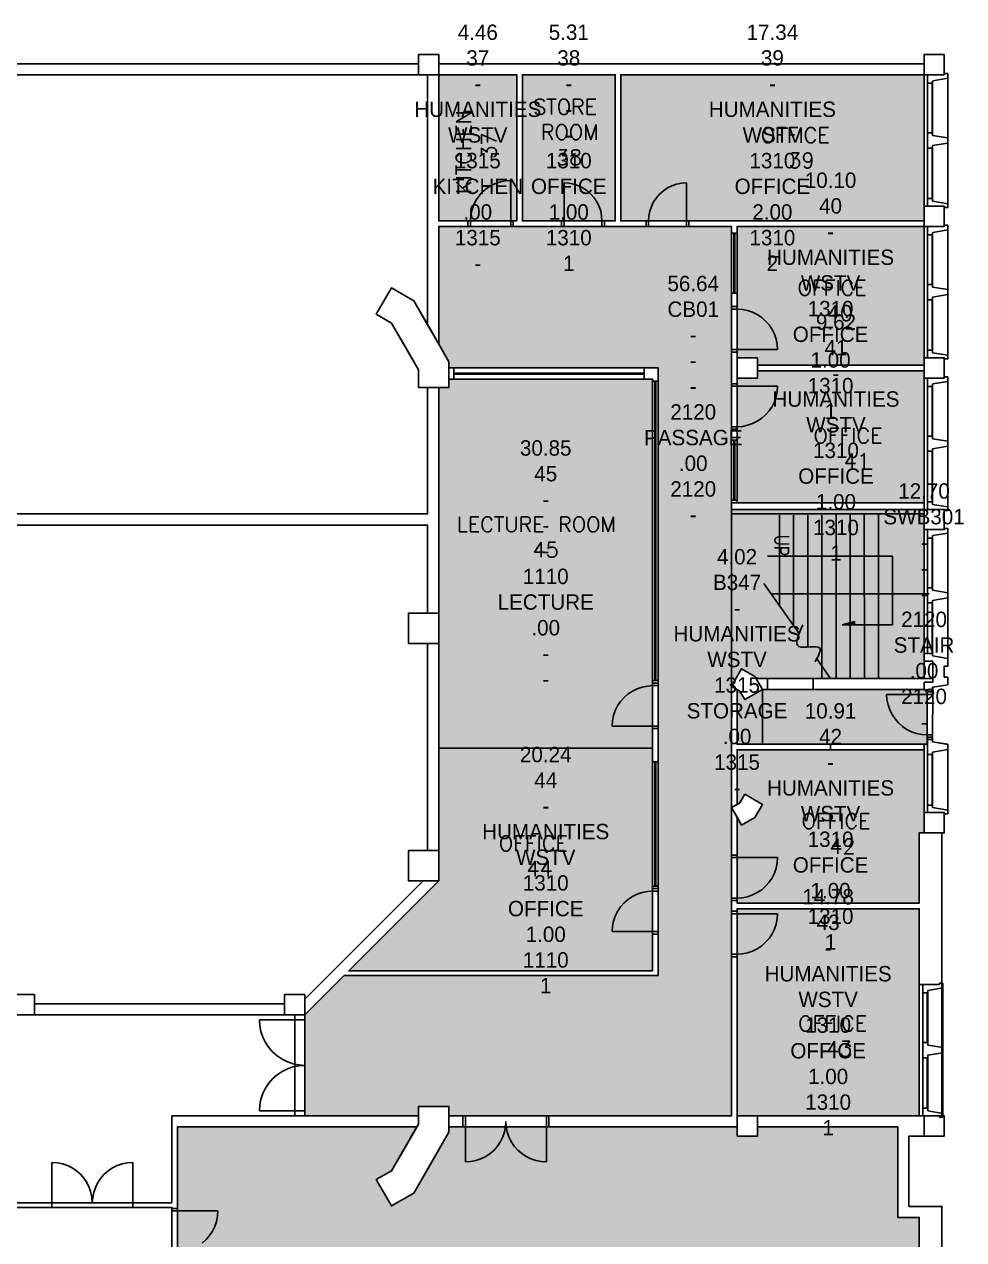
# Model space of a CAD drawing. Extents: x 301721 to 487446, y -38404 to 51035.
# Drawn here: x 432171 to 450756, y 26115 to 50164 of the extents above; entities that cross this region are included whole.
import ezdxf

# ---------------------------------------------------------------- set-up
doc = ezdxf.new("R2010")
doc.units = 0
doc.header["$MEASUREMENT"] = 0
for name, color, linetype in [('BL', 8, 'CONTINUOUS'), ('DR', 8, 'CONTINUOUS'), ('GROS$', 1, 'CONTINUOUS'), ('HL-TMP', 7, 'CONTINUOUS'), ('RM', 4, 'CONTINUOUS'), ('RM$', 5, 'CONTINUOUS'), ('RM$TXT', 5, 'CONTINUOUS'), ('SHOPFITTING', 4, 'CONTINUOUS'), ('TEXT', 7, 'CONTINUOUS'), ('WA', 6, 'CONTINUOUS'), ('WA_EXT', 7, 'CONTINUOUS'), ('WN', 4, 'CONTINUOUS')]:
    doc.layers.add(name, color=color, linetype=linetype)
doc.styles.add('ROMAN_SIMPLEX', font='txt.shx')

msp = doc.modelspace()

# ---------------------------------------------------------------- hatches: boundary and pattern name
at = {"layer": 'HL-TMP', "linetype": 'Continuous', "true_color": 0xff3366}
h = msp.add_hatch(color=230, dxfattribs=at)
h.paths.add_polyline_path([(324281, -8530), (324281, -6485), (319641, -6485), (319641, -8510), (319641, -9155), (318371, -9155), (318371, -9335), (318391, -9335), (318391, -11935), (318371, -12090), (320971, -12090), (320971, -11935), (321371, -11935), (321371, -12090), (324281, -12090)], flags=0)
h.paths.add_polyline_path([(441915, 49165), (440371, 49165), (440371, 46275), (441846, 46275), (441915, 46275)], flags=0)
h.paths.add_polyline_path([(382471, 505), (379781, 505), (379781, -2270), (382471, -2270)], flags=0)
h.paths.add_polyline_path([(382471, -2500), (379781, -2500), (379781, -5265), (380831, -5265), (382471, -5265)], flags=0)
at = {"layer": 'HL-TMP', "linetype": 'Continuous', "true_color": 0xffff00}
h = msp.add_hatch(color=2, dxfattribs=at)
h.paths.add_polyline_path([(443861, 49165), (442025, 49165), (442025, 46275), (443649, 46275), (443861, 46275)], flags=0)
h.paths.add_polyline_path([(449971, 49165), (443971, 49165), (443971, 46275), (445321, 46275), (449971, 46275)], flags=0)
h.paths.add_polyline_path([(446272, 46165), (446272, 43565), (446676, 43565), (446676, 43420), (449971, 43420), (449971, 46165)], flags=0)
h.paths.add_polyline_path([(446676, 43310), (446676, 43165), (446272, 43165), (446272, 40694), (449971, 40694), (449971, 43310)], flags=0)
h.paths.add_polyline_path([(446272, 35810), (446272, 34728), (446330, 34762), (446428, 34929), (446774, 34728), (446623, 34469), (446363, 34318), (446272, 34475), (446272, 32775), (449876, 32775), (449876, 34165), (449971, 34165), (449971, 35810)], flags=0)
h.paths.add_polyline_path([(446272, 32665), (446272, 28565), (449876, 28565), (449876, 32665)], flags=0)
h.paths.add_polyline_path([(444602, 35844), (440371, 35844), (440371, 33215), (438591, 31435), (444602, 31435)], flags=0)
h.paths.add_polyline_path([(328547, 10395), (324204, 10395), (324204, 5943), (324204, 4615), (328028, 4615), (328547, 4615)], flags=0)
h.paths.add_polyline_path([(323984, 10395), (320321, 10395), (320321, 10115), (319641, 10115), (319641, 7325), (319641, 7117), (319641, 4615), (323984, 4615), (323984, 5943)], flags=0)
h.paths.add_polyline_path([(342551, 5665), (340691, 5665), (340691, 5182), (340871, 5182), (340871, 4782), (340589, 4499), (340486, 4602), (339685, 3800), (339787, 3698), (339504, 3415), (339214, 3415), (339214, 2775), (341971, 2775), (341971, 3065), (342551, 3065)], flags=0)
h.paths.add_polyline_path([(328657, 10395), (331021, 10395), (331021, 10115), (331921, 10115), (331921, 10345), (332971, 10345), (332971, 7165), (333221, 7165), (333221, 6265), (333121, 6265), (333121, 5182), (332971, 5182), (332971, 4782), (333113, 4641), (333139, 4615), (328720, 4615), (328657, 4615)], flags=0)
at = {"layer": 'HL-TMP', "linetype": 'Continuous', "true_color": 0x666666}
h = msp.add_hatch(color=251, dxfattribs=at)
h.paths.add_polyline_path([(370751, -8060), (373561, -8060), (373561, -8220), (373671, -8220), (373671, -9120), (373561, -9120), (373561, -11535), (370751, -11535)], flags=0)
h.paths.add_polyline_path([(355561, -2495), (358561, -2495), (358561, 505), (356416, 505), (355871, 505), (355871, -135), (355781, -135), (355781, -1695), (355561, -1695), (355561, -135), (355471, -135), (355471, 505), (352781, 505), (352781, -2275), (354761, -2275), (354761, -2495), (352781, -2495), (352781, -5495), (352561, -5495), (352561, -2495), (349871, -2495), (349871, -5495), (349691, -5495), (349691, -9025), (355561, -9025), (355561, -5495), (355471, -5495), (355471, -4635), (355561, -4635)], flags=0)
h.paths.add_polyline_path([(352561, 505), (349871, 505), (349871, -2275), (352561, -2275)], flags=0)
h.paths.add_polyline_path([(358561, -2715), (355781, -2715), (355781, -4635), (355871, -4635), (355871, -5495), (355781, -5495), (355781, -11535), (355871, -11535), (355871, -12025), (358471, -12025), (358471, -11535), (358561, -11535)], flags=0)
h.paths.add_polyline_path([(355561, -9245), (349691, -9245), (349691, -11235), (349871, -11235), (349871, -12025), (352471, -12025), (352471, -11535), (352871, -11535), (352871, -12025), (355471, -12025), (355471, -11535), (355561, -11535)], flags=0)
h.paths.add_polyline_path([(358561, -12335), (358471, -12335), (358471, -12245), (355871, -12245), (355871, -12335), (355471, -12335), (355471, -12245), (352871, -12245), (352871, -12335), (352471, -12335), (352471, -12245), (349871, -12245), (349871, -12335), (349671, -12335), (349671, -14935), (349871, -14935), (349871, -15035), (353971, -15035), (353971, -14935), (354371, -14935), (354371, -15025), (355471, -15025), (355471, -14935), (355871, -14935), (355871, -15025), (358471, -15025), (358471, -14935), (358561, -14935)], flags=0)
h.paths.add_polyline_path([(376471, 505), (373781, 505), (373781, -5770), (376503, -5770), (376503, -5495), (376471, -5495)], flags=0)
h.paths.add_polyline_path([(379561, 505), (376871, 505), (376871, -135), (376581, -135), (376581, -4635), (376871, -4635), (376871, -5265), (379561, -5265)], flags=0)
h.paths.add_polyline_path([(379471, -11535), (379561, -11535), (379561, -9105), (378130, -9105), (376871, -9676), (376871, -11535), (376871, -12335), (376781, -12335), (376781, -14935), (376871, -14935), (376871, -15025), (377971, -15025), (377971, -14935), (378371, -14935), (378371, -15025), (379561, -15025), (379561, -12335), (379471, -12335)], flags=0)
h.paths.add_polyline_path([(376561, -12335), (376471, -12335), (376471, -11645), (373871, -11645), (373871, -12335), (373781, -12335), (373781, -14935), (373871, -14935), (373871, -15025), (376471, -15025), (376471, -14935), (376561, -14935)], flags=0)
h.paths.add_polyline_path([(382651, -12335), (382471, -12335), (382471, -11235), (382651, -11235), (382651, -9225), (379781, -9225), (379781, -11535), (379871, -11535), (379871, -12335), (379781, -12335), (379781, -15025), (382471, -15025), (382471, -14935), (382651, -14935)], flags=0)
h.paths.add_polyline_path([(361941, 615), (358781, 615), (358781, -885), (360436, -885), (360436, -3775), (360176, -3775), (360176, -1985), (358781, -1985), (358781, -5275), (361941, -5275)], flags=0)
h.paths.add_polyline_path([(373561, -995), (372166, -995), (372166, -1885), (372056, -1885), (372056, -3825), (371906, -3825), (371906, -885), (372056, -885), (373561, -885), (373561, 615), (370401, 615), (370401, -5275), (373561, -5275)], flags=0)
h.paths.add_polyline_path([(446162, 40565), (446162, 37066), (446363, 37412), (446623, 37262), (446646, 37221), (449971, 37221), (449971, 40565)], flags=0)
h.paths.add_polyline_path([(438501, 31345), (437721, 30565), (437721, 28565), (439971, 28565), (439971, 28752), (440571, 28752), (440571, 28565), (446162, 28565), (446162, 46165), (440371, 46165), (440371, 43834), (440571, 43488), (440571, 43364), (444712, 43364), (444712, 31345)], flags=0)
h.paths.add_polyline_path([(358781, -995), (360176, -995), (360176, -1885), (358781, -1885), (358781, -995)], flags=0)
h.paths.add_polyline_path([(334056, 3698), (334158, 3800), (333357, 4602), (333254, 4499), (333249, 4505), (331921, 4505), (331921, 2775), (333867, 2775), (334629, 2775), (334629, 3415), (334339, 3415)], flags=0)
at = {"layer": 'HL-TMP', "linetype": 'Continuous', "true_color": 0xcc66ec}
msp.add_hatch(color=213, dxfattribs=at).paths.add_polyline_path([(440371, 42978), (440571, 42978), (440571, 43144), (444602, 43144), (444602, 35844), (440371, 35844)], flags=16)
at = {"layer": 'HL-TMP', "linetype": 'Continuous', "true_color": 0xff6633}
h = msp.add_hatch(color=30, dxfattribs=at)
h.paths.add_polyline_path([(449876, 22165), (449971, 22165), (449971, 22565), (445871, 22565), (445871, 22165), (445471, 22165), (445471, 22565), (440371, 22565), (440371, 22165), (439971, 22165), (439971, 22565), (449876, 22565), (449876, 26555), (449451, 26555), (449451, 28345), (446676, 28345), (446676, 28165), (446276, 28165), (446276, 28345), (440571, 28345), (440571, 28242), (439876, 27039), (439435, 26784), (439135, 27303), (439436, 27477), (439937, 28345), (435201, 28345), (435201, 25034), (435201, 20175), (435181, 20175), (435181, 19275), (438216, 19275), (438216, 18175), (447126, 18175), (447126, 20175), (449876, 20175)], flags=0)
h.paths.add_polyline_path([(319421, 7215), (319421, 10115), (319421, 10395), (316871, 10395), (316871, 4615), (319421, 4615)], flags=0)
h.paths.add_polyline_path([(316761, -3335), (316471, -3335), (316471, -2935), (316761, -2935), (316761, 1165), (316471, 1165), (316471, 1565), (315371, 1565), (315371, 1165), (314971, 1165), (314971, 1565), (316761, 1565), (316761, 5665), (316471, 5665), (316471, 6065), (316761, 6065), (316761, 6965), (309371, 6965), (309371, -6225), (312921, -6225), (316471, -6225), (316471, -5935), (316761, -5935), (316761, -4435), (315371, -4435), (315371, -4835), (314971, -4835), (314971, -4435), (316761, -4435)], flags=0)
h.paths.add_polyline_path([(446272, 37002), (446272, 35920), (450031, 35920), (450031, 36956), (450041, 36956), (450041, 36997), (449971, 36997), (449971, 37002), (446773, 37002), (446428, 36801), (446330, 36969)], flags=0)
h.paths.add_polyline_path([(449876, 20085), (449102, 20085), (447216, 20085), (447216, 18085), (438126, 18085), (438126, 19185), (436810, 19185), (436010, 19185), (435181, 19185), (435181, 16565), (435371, 16565), (435371, 16585), (440971, 16585), (440971, 16565), (441371, 16565), (441371, 16585), (443971, 16585), (443971, 16565), (444371, 16565), (444371, 16585), (449876, 16585)], flags=0)
at = {"layer": 'TEXT'}
h = msp.add_hatch(color=256, dxfattribs=at)
h.dxf.hatch_style = 1
h.paths.add_polyline_path([(448511, 38323), (448353, 38283), (448511, 38283)])
h.paths.add_polyline_path([(448595, 38345), (448511, 38323), (448511, 38283), (448595, 38283)])

# ---------------------------------------------------------------- linework, layer by layer
at = {"layer": 'BL'}
for p, q in [((447111, 38664), (447110, 40454)), ((447391, 38264), (447390, 40454)), ((447671, 37841), (447670, 40454)), ((447951, 37222), (447950, 40454)), ((448231, 37222), (448230, 40455)), ((448511, 37222), (448510, 40455)), ((448791, 37222), (448790, 40455)), ((449071, 37222), (449070, 40455)), ((450071, 38898), (446947, 38898))]:
    msp.add_line(p, q, dxfattribs=at)
at = {"layer": 'DR'}
for p, q in [((441230, 46841), (441309, 46910)), ((441309, 46910), (441396, 46968)), ((441396, 46968), (441490, 47014)), ((441490, 47014), (441589, 47048)), ((441589, 47048), (441692, 47068)), ((441692, 47068), (441796, 47075)), ((441796, 46275), (441796, 47075)), ((442849, 46275), (442849, 47025)), ((442849, 47025), (442947, 47019)), ((442947, 47019), (443043, 47000)), ((443043, 47000), (443136, 46968)), ((443136, 46968), (443224, 46925)), ((443224, 46925), (443306, 46870)), ((444815, 46870), (444896, 46925)), ((444896, 46925), (444984, 46968)), ((444984, 46968), (445077, 47000)), ((445077, 47000), (445173, 47019)), ((445173, 47019), (445271, 47025)), ((445271, 47025), (445271, 46275)), ((441057, 46581), (441103, 46675)), ((441103, 46675), (441161, 46762)), ((441161, 46762), (441230, 46841)), ((443306, 46870), (443379, 46805)), ((443379, 46805), (443444, 46732)), ((443444, 46732), (443499, 46650)), ((444622, 46650), (444676, 46732)), ((444676, 46732), (444741, 46805)), ((444741, 46805), (444815, 46870)), ((441003, 46380), (441023, 46482)), ((441023, 46482), (441057, 46581)), ((443499, 46650), (443542, 46562)), ((443542, 46562), (443574, 46469)), ((443574, 46469), (443593, 46373)), ((444528, 46373), (444547, 46469)), ((444547, 46469), (444578, 46562)), ((444578, 46562), (444622, 46650)), ((440946, 46165), (440946, 46275)), ((440946, 46275), (440996, 46275)), ((440996, 46275), (441003, 46380)), ((440996, 46275), (440996, 46165)), ((441796, 46275), (441846, 46275)), ((441796, 46165), (441796, 46275)), ((441846, 46275), (441846, 46165)), ((442799, 46275), (442799, 46165)), ((442849, 46275), (442799, 46275)), ((442849, 46165), (442849, 46275)), ((443593, 46373), (443599, 46275)), ((443599, 46275), (443649, 46275)), ((443599, 46165), (443599, 46275)), ((443649, 46275), (443649, 46165)), ((444471, 46275), (444471, 46165)), ((444521, 46275), (444471, 46275)), ((444521, 46275), (444528, 46373)), ((444521, 46165), (444521, 46275)), ((445321, 46275), (445271, 46275)), ((445271, 46275), (445271, 46165)), ((445321, 46165), (445321, 46275)), ((440996, 46165), (440946, 46165)), ((441846, 46165), (441796, 46165)), ((442799, 46165), (442849, 46165)), ((443649, 46165), (443599, 46165)), ((444471, 46165), (444521, 46165)), ((445271, 46165), (445321, 46165)), ((446272, 44528), (446377, 44521)), ((446377, 44521), (446479, 44501)), ((446479, 44501), (446579, 44467)), ((446579, 44467), (446672, 44421)), ((446672, 44421), (446759, 44362)), ((446759, 44362), (446838, 44293)), ((446838, 44293), (446907, 44215)), ((446907, 44215), (446965, 44128)), ((446965, 44128), (447012, 44034)), ((447012, 44034), (447045, 43935)), ((447045, 43935), (447066, 43832)), ((447066, 43832), (447072, 43728)), ((446272, 43728), (447072, 43728)), ((446272, 43002), (447072, 43002)), ((447066, 42898), (447045, 42795)), ((447072, 43002), (447066, 42898)), ((446965, 42602), (446907, 42515)), ((447012, 42696), (446965, 42602)), ((447045, 42795), (447012, 42696)), ((446759, 42368), (446672, 42310)), ((446838, 42437), (446759, 42368)), ((446907, 42515), (446838, 42437)), ((446377, 42209), (446272, 42202)), ((446479, 42230), (446377, 42209)), ((446579, 42263), (446479, 42230)), ((446672, 42310), (446579, 42263)), ((444296, 37017), (444395, 37051)), ((444395, 37051), (444498, 37071)), ((444498, 37071), (444602, 37078)), ((443968, 36765), (444037, 36844)), ((444037, 36844), (444115, 36913)), ((444115, 36913), (444202, 36971)), ((444202, 36971), (444296, 37017)), ((450031, 36906), (449231, 36906)), ((449238, 36802), (449231, 36906)), ((449259, 36699), (449238, 36802)), ((443830, 36485), (443863, 36584)), ((443863, 36584), (443910, 36678)), ((443910, 36678), (443968, 36765)), ((449292, 36600), (449259, 36699)), ((449339, 36506), (449292, 36600)), ((443802, 36278), (443809, 36383)), ((443809, 36383), (443830, 36485)), ((449397, 36419), (449339, 36506)), ((449466, 36340), (449397, 36419)), ((449544, 36271), (449466, 36340)), ((444602, 36278), (443802, 36278)), ((449631, 36213), (449544, 36271)), ((449725, 36167), (449631, 36213)), ((449824, 36133), (449725, 36167)), ((449927, 36113), (449824, 36133)), ((450031, 36106), (449927, 36113)), ((446272, 33675), (447072, 33675)), ((447072, 33675), (447066, 33571)), ((447045, 33468), (447012, 33369)), ((447066, 33571), (447045, 33468)), ((446907, 33188), (446838, 33109)), ((446965, 33275), (446907, 33188)), ((447012, 33369), (446965, 33275)), ((444202, 32905), (444296, 32951)), ((444296, 32951), (444395, 32985)), ((444395, 32985), (444498, 33006)), ((444498, 33006), (444602, 33012)), ((446672, 32982), (446579, 32936)), ((446759, 33040), (446672, 32982)), ((446838, 33109), (446759, 33040)), ((443968, 32699), (444037, 32778)), ((444037, 32778), (444115, 32847)), ((444115, 32847), (444202, 32905)), ((446377, 32882), (446272, 32875)), ((446479, 32902), (446377, 32882)), ((446579, 32936), (446479, 32902)), ((443830, 32419), (443863, 32519)), ((443863, 32519), (443910, 32612)), ((443910, 32612), (443968, 32699)), ((446272, 32565), (447072, 32565)), ((447072, 32565), (447066, 32461)), ((443802, 32212), (443809, 32317)), ((443809, 32317), (443830, 32419)), ((447012, 32259), (446965, 32165)), ((447045, 32358), (447012, 32259)), ((447066, 32461), (447045, 32358)), ((444602, 32212), (443802, 32212)), ((446838, 31999), (446759, 31930)), ((446907, 32078), (446838, 31999)), ((446965, 32165), (446907, 32078)), ((446377, 31772), (446272, 31765)), ((446479, 31792), (446377, 31772)), ((446579, 31826), (446479, 31792)), ((446672, 31872), (446579, 31826)), ((446759, 31930), (446672, 31872)), ((436829, 30348), (436821, 30465)), ((436852, 30232), (436829, 30348)), ((436890, 30121), (436852, 30232)), ((436942, 30015), (436890, 30121)), ((437007, 29917), (436942, 30015)), ((437085, 29829), (437007, 29917)), ((437173, 29751), (437085, 29829)), ((437271, 29686), (437173, 29751)), ((437377, 29634), (437271, 29686)), ((437488, 29596), (437377, 29634)), ((437604, 29573), (437488, 29596)), ((437085, 29302), (437173, 29379)), ((437173, 29379), (437271, 29445)), ((437271, 29445), (437377, 29497)), ((437377, 29497), (437488, 29534)), ((437488, 29534), (437604, 29557)), ((437721, 29565), (437604, 29573)), ((437604, 29557), (437721, 29565)), ((436890, 29010), (436942, 29115)), ((436942, 29115), (437007, 29213)), ((437007, 29213), (437085, 29302)), ((436829, 28783), (436852, 28898)), ((436852, 28898), (436890, 29010)), ((436821, 28665), (436829, 28783)), ((440899, 28455), (440899, 27655)), ((441699, 28455), (441692, 28351)), ((441705, 28351), (441699, 28455)), ((442499, 28455), (442499, 27655)), ((441638, 28149), (441591, 28055)), ((441671, 28248), (441638, 28149)), ((441692, 28351), (441671, 28248)), ((441726, 28248), (441705, 28351)), ((441759, 28149), (441726, 28248)), ((441806, 28055), (441759, 28149)), ((441533, 27968), (441464, 27889)), ((441591, 28055), (441533, 27968)), ((441864, 27968), (441806, 28055)), ((441933, 27889), (441864, 27968)), ((441003, 27662), (440899, 27655)), ((441106, 27682), (441003, 27662)), ((441205, 27716), (441106, 27682)), ((441299, 27762), (441205, 27716)), ((441386, 27820), (441299, 27762)), ((441464, 27889), (441386, 27820)), ((442012, 27820), (441933, 27889)), ((442099, 27762), (442012, 27820)), ((442192, 27716), (442099, 27762)), ((442291, 27682), (442192, 27716)), ((442394, 27662), (442291, 27682)), ((442499, 27655), (442394, 27662)), ((432717, 26845), (432717, 27645)), ((432717, 27645), (432822, 27638)), ((432821, 27638), (432924, 27618)), ((432924, 27618), (433023, 27584)), ((433023, 27584), (433117, 27538)), ((433117, 27538), (433204, 27480)), ((433204, 27480), (433283, 27411)), ((433751, 27411), (433830, 27480)), ((433830, 27480), (433917, 27538)), ((433917, 27538), (434011, 27584)), ((434011, 27584), (434110, 27618)), ((434110, 27618), (434213, 27638)), ((434213, 27638), (434317, 27645)), ((434317, 26845), (434317, 27645)), ((433283, 27411), (433352, 27332)), ((433352, 27332), (433410, 27245)), ((433410, 27245), (433456, 27151)), ((433578, 27151), (433624, 27245)), ((433624, 27245), (433682, 27332)), ((433682, 27332), (433751, 27411)), ((433456, 27151), (433490, 27052)), ((433490, 27052), (433510, 26950)), ((433510, 26950), (433517, 26845)), ((433517, 26845), (433524, 26950)), ((433524, 26950), (433544, 27052)), ((433544, 27052), (433578, 27151)), ((435201, 26684), (436001, 26684)), ((435974, 26477), (435940, 26378)), ((435995, 26580), (435974, 26477)), ((436001, 26684), (435995, 26580)), ((435894, 26284), (435836, 26197)), ((435940, 26378), (435894, 26284)), ((435767, 26118), (435688, 26049)), ((435836, 26197), (435767, 26118))]:
    msp.add_line(p, q, dxfattribs=at)
for points in [[(446162, 44528), (446162, 44578), (446272, 44578), (446272, 44528), (446162, 44528)], [(446162, 43678), (446162, 43728), (446272, 43728), (446272, 43678), (446162, 43678)], [(446162, 43052), (446162, 43002), (446272, 43002), (446272, 43052), (446162, 43052)], [(446162, 42202), (446162, 42152), (446272, 42152), (446272, 42202), (446162, 42202)], [(444712, 37078), (444712, 37128), (444602, 37128), (444602, 37078), (444712, 37078)], [(450141, 36956), (450141, 36906), (450031, 36906), (450031, 36956), (450141, 36956)], [(444712, 36228), (444712, 36278), (444602, 36278), (444602, 36228), (444712, 36228)], [(450141, 36106), (450141, 36056), (450031, 36056), (450031, 36106), (450141, 36106)], [(446162, 33725), (446162, 33675), (446272, 33675), (446272, 33725), (446162, 33725)], [(444712, 33012), (444712, 33062), (444602, 33062), (444602, 33012), (444712, 33012)], [(446162, 32875), (446162, 32825), (446272, 32825), (446272, 32875), (446162, 32875)], [(446162, 32615), (446162, 32565), (446272, 32565), (446272, 32615), (446162, 32615)], [(444712, 32162), (444712, 32212), (444602, 32212), (444602, 32162), (444712, 32162)], [(446162, 31765), (446162, 31715), (446272, 31715), (446272, 31765), (446162, 31765)], [(437721, 30565), (437721, 30465), (436821, 30465)], [(436821, 28665), (437721, 28665), (437721, 28565)], [(440849, 28565), (440899, 28565), (440899, 28345), (440849, 28345), (440849, 28565)], [(442549, 28565), (442499, 28565), (442499, 28345), (442549, 28345), (442549, 28565)], [(435091, 26734), (435091, 26684), (435201, 26684), (435201, 26734), (435091, 26734)]]:
    msp.add_lwpolyline(points, dxfattribs=at)
at = {"layer": 'GROS$', "linetype": 'Continuous', "flags": 128}
for points in [[(450326, 22565), (450326, 26775), (449671, 26775), (449671, 28165), (450371, 28165), (450371, 28565), (450326, 28565), (450326, 34165), (450371, 34165), (450371, 34542), (450441, 34542), (450441, 35918), (450141, 35965), (450142, 37047), (450441, 37097), (450441, 37247), (450371, 37247), (450371, 37465), (450441, 37465), (450441, 40188), (450371, 40188), (450371, 40542), (450441, 40542), (450441, 43188), (450371, 43188), (450371, 43542), (450441, 43542), (450441, 46188), (450371, 46188), (450371, 46542), (450441, 46542), (450441, 49188), (450371, 49188), (450371, 49565), (449971, 49565), (449971, 49385), (440371, 49385), (440371, 49565), (439971, 49565), (439971, 49385), (430725, 49385)], [(415871, 49165), (440151, 49165), (440151, 44215), (439876, 44692), (439435, 44947), (439135, 44427), (439436, 44253), (439971, 43326), (439971, 42978), (440151, 42978), (440151, 40475), (430560, 40475)], [(420782, 30565), (437321, 30565), (437521, 30565), (437521, 28565), (437721, 28565), (437721, 30565), (438501, 31345), (444712, 31345), (444712, 33112), (444712, 33112), (444712, 37180), (444602, 37180), (444602, 31435), (440371, 31435), (438591, 31435), (440371, 33215), (440371, 42978), (440571, 42978), (440571, 43144), (444602, 43144), (444602, 37180), (444712, 37180), (444712, 43364), (440571, 43364), (440571, 43488), (440371, 43834), (440371, 46165), (441846, 46165), (441846, 46275), (440371, 46275), (440371, 49165), (441915, 49165), (441915, 46275), (441846, 46275), (441846, 46165), (443649, 46165), (443649, 46275), (442025, 46275), (442025, 49165), (443861, 49165), (443861, 46275), (443649, 46275), (443649, 46165), (445321, 46165), (445321, 46275), (443971, 46275), (443971, 49165), (449971, 49165), (449971, 46275), (445321, 46275), (445321, 46165), (446162, 46165), (446162, 43678), (446272, 43678), (446272, 46165), (449971, 46165), (449971, 43420), (446676, 43420), (446676, 43565), (446276, 43565), (446272, 43565), (446272, 43678), (446162, 43678), (446162, 43002), (446162, 42152), (446272, 42152), (446272, 43165), (446676, 43165), (446676, 43310), (449971, 43310), (449971, 40694), (446272, 40694), (446272, 42152), (446162, 42152), (446162, 40565), (449971, 40565), (449971, 37221), (446646, 37221), (446623, 37262), (446363, 37412), (446162, 37066), (446162, 33675), (446272, 33675), (446272, 34475), (446363, 34318), (446623, 34469), (446774, 34728), (446428, 34929), (446330, 34762), (446272, 34728), (446272, 35810), (448122, 35810), (448122, 35920), (446272, 35920), (446272, 37002), (446330, 36969), (446428, 36801), (446773, 37002), (446877, 37002), (449971, 37002), (449971, 36997), (450041, 36997), (450041, 36956), (450031, 36956), (450031, 35920), (448122, 35920), (448122, 35810), (449971, 35810), (449971, 34165), (449876, 34165), (449876, 32775), (446272, 32775), (446272, 33675), (446162, 33675), (446162, 31715), (446272, 31715), (446272, 32665), (449876, 32665), (449876, 28565), (446272, 28565), (446272, 31715), (446162, 31715), (446162, 28565), (440571, 28565), (440571, 28345), (446276, 28345), (446276, 28165), (446676, 28165), (446676, 28345), (449451, 28345), (449451, 26555), (449876, 26555), (449876, 22565)], [(425308, 40255), (440151, 40255), (440151, 38515), (439771, 38515), (439771, 37915), (440071, 37915), (440151, 37915), (440151, 33815), (439771, 33815), (439771, 33215), (440060, 33215), (437721, 30876), (437721, 30965), (437321, 30965), (437321, 30785), (432371, 30785), (432371, 30965), (431971, 30965)], [(435201, 25034), (435201, 28345), (439937, 28345), (439436, 27477), (439436, 27477), (439135, 27303), (439435, 26784), (439876, 27039), (440571, 28242), (440571, 28565), (440571, 28752), (439971, 28752), (439971, 28565), (437721, 28565), (437521, 28565), (435091, 28565), (435091, 26845), (432717, 26845), (432717, 26755), (435091, 26755), (435091, 20175)], [(431943, 20175), (431943, 26755), (432717, 26755), (432717, 26845), (431943, 26845), (431943, 28345), (431853, 28345), (431853, 22420)]]:
    msp.add_lwpolyline(points, dxfattribs=at)
at = {"layer": 'RM', "linetype": 'Continuous'}
msp.add_line((446162, 40565), (446162, 37066), dxfattribs=at)
at = {"layer": 'RM$', "linetype": 'Continuous', "flags": 128}
for points in [[(441915, 49165), (440371, 49165), (440371, 46275), (441846, 46275), (441915, 46275)], [(443861, 49165), (442025, 49165), (442025, 46275), (443649, 46275), (443861, 46275)], [(449971, 49165), (443971, 49165), (443971, 46275), (445321, 46275), (449971, 46275)], [(438501, 31345), (437721, 30565), (437721, 28565), (439971, 28565), (439971, 28752), (440571, 28752), (440571, 28565), (446162, 28565), (446162, 46165), (440371, 46165), (440371, 43834), (440571, 43488), (440571, 43364), (444712, 43364), (444712, 31345)], [(446272, 46165), (446272, 43565), (446676, 43565), (446676, 43420), (449971, 43420), (449971, 46165)], [(446676, 43310), (446676, 43165), (446272, 43165), (446272, 40694), (449971, 40694), (449971, 43310)], [(440371, 42978), (440571, 42978), (440571, 43144), (444602, 43144), (444602, 35844), (440371, 35844), (440371, 42978)], [(446162, 40565), (446162, 37066), (446363, 37412), (446623, 37262), (446646, 37221), (449971, 37221), (449971, 40565)], [(446272, 37002), (446272, 35920), (450031, 35920), (450031, 36956), (450041, 36956), (450041, 36997), (449971, 36997), (449971, 37002), (446773, 37002), (446428, 36801), (446330, 36969)], [(444602, 35844), (440371, 35844), (440371, 35844), (440371, 35844), (440371, 35844), (440371, 33215), (438591, 31435), (444602, 31435), (444602, 35844)], [(446272, 35810), (446272, 34728), (446330, 34762), (446428, 34929), (446774, 34728), (446623, 34469), (446363, 34318), (446272, 34475), (446272, 32775), (449876, 32775), (449876, 34165), (449971, 34165), (449971, 35810)], [(446272, 32665), (446272, 28565), (449876, 28565), (449876, 32665)]]:
    msp.add_lwpolyline(points, close=True, dxfattribs=at)
msp.add_lwpolyline([(449876, 22565), (449876, 26555), (449451, 26555), (449451, 28345), (446676, 28345), (446676, 28165), (446276, 28165), (446276, 28345), (440571, 28345), (440571, 28242), (439876, 27039), (439435, 26784), (439135, 27303), (439436, 27477), (439937, 28345), (435201, 28345), (435201, 25034)], dxfattribs=at)
at = {"layer": 'SHOPFITTING'}
msp.add_line((446774, 37002), (446774, 35920), dxfattribs=at)
at = {"layer": 'TEXT'}
for p, q in [((446874, 39640), (449349, 39640)), ((449349, 39640), (449349, 38283)), ((446804, 39102), (447499, 38110)), ((448353, 38283), (448595, 38345)), ((449349, 38283), (448353, 38283)), ((448595, 38345), (448595, 38283)), ((447849, 37610), (448121, 37221))]:
    msp.add_line(p, q, dxfattribs=at)
msp.add_spline([(447574, 38279), (447497, 37853), (447906, 37823), (447816, 37551)], degree=3, dxfattribs=at)
at = {"layer": 'WA'}
for p, q in [((441915, 49165), (441915, 46275)), ((441915, 49165), (441915, 46275)), ((442025, 49165), (442025, 46275)), ((443861, 49165), (443861, 46275)), ((443971, 49165), (443971, 46275)), ((440996, 46275), (440371, 46275)), ((441915, 46275), (441796, 46275)), ((442793, 46275), (442025, 46275)), ((443861, 46275), (443649, 46275)), ((443971, 46275), (444471, 46275)), ((449971, 46275), (445321, 46275)), ((440996, 46165), (440371, 46165)), ((442793, 46165), (441796, 46165)), ((444471, 46165), (443649, 46165)), ((445321, 46165), (446162, 46165)), ((446162, 44528), (446162, 46165)), ((446272, 44528), (446272, 46165)), ((449971, 46165), (446272, 46165)), ((446162, 43002), (446162, 43728)), ((446272, 43002), (446272, 43728)), ((440571, 43364), (444712, 43364)), ((444712, 37078), (444712, 43364)), ((449971, 43420), (446676, 43420)), ((449971, 43310), (446676, 43310)), ((440571, 43144), (444602, 43144)), ((444602, 37078), (444602, 43144)), ((446162, 40694), (446162, 42202)), ((446272, 40694), (446272, 42202)), ((446162, 37066), (446162, 33725)), ((446272, 35920), (446272, 37002)), ((444602, 35734), (444602, 36278)), ((444712, 33012), (444712, 36278)), ((444602, 33062), (444602, 35734)), ((446272, 34728), (446272, 35810)), ((446272, 35810), (449971, 35810)), ((446272, 34475), (446272, 33725)), ((446162, 32825), (446162, 32615)), ((446272, 32825), (446272, 32775)), ((446272, 32775), (449876, 32775)), ((446272, 32665), (449876, 32665)), ((446272, 32665), (446272, 32615)), ((444602, 31435), (444602, 32212)), ((444712, 31345), (444712, 32212)), ((446162, 31715), (446162, 28565)), ((446272, 31715), (446272, 28565)), ((444712, 31345), (438501, 31345)), ((438591, 31435), (444602, 31435)), ((444602, 31435), (441604, 31435))]:
    msp.add_line(p, q, dxfattribs=at)
at = {"layer": 'WA_EXT'}
for p, q in [((430725, 49385), (439971, 49385)), ((439971, 49165), (439971, 49385)), ((440371, 49385), (449971, 49385)), ((440371, 49165), (440371, 49385)), ((449971, 49165), (449971, 49385)), ((430598, 49165), (439971, 49165)), ((440151, 49165), (440151, 44215)), ((440151, 49165), (440371, 49165)), ((440371, 49165), (441915, 49165)), ((440371, 49165), (440371, 46275)), ((442025, 49165), (443861, 49165)), ((443971, 49165), (449971, 49165)), ((440946, 46275), (440946, 46165)), ((441846, 46275), (441846, 46165)), ((442799, 46165), (442799, 46275)), ((443649, 46165), (443649, 46275)), ((444471, 46165), (444471, 46275)), ((444471, 46275), (444471, 46165)), ((445321, 46165), (445321, 46275)), ((449971, 46165), (449971, 46275)), ((440371, 46165), (440371, 43834)), ((439435, 44947), (439135, 44427)), ((439876, 44692), (439435, 44947)), ((439876, 44692), (440224, 44090)), ((446272, 44578), (446162, 44578)), ((439135, 44427), (439436, 44253)), ((439436, 44253), (439704, 43790)), ((440371, 43834), (440151, 44215)), ((440224, 44090), (440571, 43488)), ((439704, 43790), (439971, 43326)), ((446272, 43678), (446162, 43678)), ((439971, 42978), (439971, 43326)), ((440571, 43488), (440571, 42978)), ((446676, 43310), (446676, 43420)), ((450375, 43420), (450371, 43420)), ((450375, 43310), (450371, 43310)), ((446272, 43052), (446162, 43052)), ((440571, 42978), (439971, 42978)), ((440151, 42978), (440151, 40475)), ((440151, 42978), (440371, 42978)), ((440371, 42978), (440371, 38515)), ((446272, 42152), (446162, 42152)), ((446162, 40694), (449971, 40694)), ((446162, 40694), (446162, 40475)), ((425435, 40475), (440151, 40475)), ((446162, 40475), (449971, 40475)), ((449971, 40255), (449971, 40475)), ((425308, 40255), (440151, 40255)), ((440151, 40255), (440151, 38515)), ((440371, 38515), (440151, 38515)), ((440151, 37915), (440151, 33815)), ((440371, 37915), (440151, 37915)), ((440371, 37915), (440371, 33815)), ((446162, 37066), (446363, 37412)), ((446623, 37262), (446363, 37412)), ((444602, 37128), (444712, 37128)), ((446162, 37066), (446272, 37256)), ((446272, 37002), (446162, 37066)), ((446330, 36969), (446162, 37066)), ((446623, 37262), (446774, 37002)), ((446646, 37221), (446877, 37221)), ((446877, 37002), (446877, 37221)), ((447777, 37221), (450142, 37221)), ((447777, 37002), (447777, 37221)), ((446330, 36969), (446428, 36801)), ((446428, 36801), (446774, 37002)), ((446773, 37002), (446877, 37002)), ((447777, 37002), (449971, 37002)), ((450031, 36956), (450141, 36956)), ((444602, 36228), (444712, 36228)), ((446272, 35920), (449971, 35920)), ((450031, 36056), (450141, 36056)), ((446330, 34762), (446428, 34929)), ((446428, 34929), (446774, 34728)), ((446330, 34762), (446162, 34664)), ((446162, 34664), (446272, 34728)), ((446272, 34475), (446162, 34664)), ((446162, 34664), (446363, 34318)), ((446623, 34469), (446774, 34728)), ((446623, 34469), (446363, 34318)), ((449876, 32775), (449876, 34165)), ((449876, 34165), (450326, 34165)), ((450326, 28565), (450326, 34165)), ((440371, 33815), (440151, 33815)), ((446272, 33725), (446162, 33725)), ((440060, 33215), (437721, 30876)), ((440371, 33215), (438591, 31435)), ((440371, 33215), (440060, 33215)), ((440371, 33215), (440371, 33325)), ((444602, 33062), (444712, 33062)), ((446272, 32825), (446162, 32825)), ((446272, 32615), (446162, 32615)), ((449876, 28565), (449876, 32665)), ((444602, 32162), (444712, 32162)), ((446272, 31715), (446162, 31715)), ((438501, 31345), (437721, 30565)), ((443117, 31435), (438591, 31435)), ((432371, 30785), (437321, 30785)), ((437321, 30565), (437321, 30785)), ((437721, 30565), (437721, 30876)), ((432371, 30565), (437321, 30565)), ((440571, 28752), (439971, 28752)), ((439971, 28752), (439971, 28404)), ((440571, 28242), (440571, 28752)), ((435091, 28345), (435091, 28565)), ((435091, 28565), (439971, 28565)), ((439704, 27941), (439971, 28404)), ((440899, 28565), (440571, 28565)), ((440571, 28345), (440571, 28565)), ((440849, 28345), (440849, 28565)), ((446162, 28565), (442499, 28565)), ((442549, 28345), (442549, 28565)), ((446276, 28565), (446272, 28565)), ((446676, 28565), (449876, 28565)), ((446676, 28565), (446676, 28345)), ((450326, 28565), (449876, 28565)), ((435091, 26845), (435091, 28345)), ((435201, 28345), (439937, 28345)), ((435201, 26684), (435201, 28345)), ((440224, 27641), (440571, 28242)), ((440849, 28345), (440571, 28345)), ((446276, 28345), (442549, 28345)), ((446676, 28345), (449451, 28345)), ((449451, 26555), (449451, 28345)), ((449671, 26775), (449671, 28165)), ((449671, 28165), (449971, 28165)), ((439436, 27477), (439704, 27941)), ((439135, 27303), (439436, 27477)), ((439876, 27039), (440224, 27641)), ((439435, 26784), (439135, 27303)), ((439876, 27039), (439435, 26784)), ((432717, 26845), (431943, 26845)), ((432717, 26755), (431943, 26755)), ((432717, 26755), (432717, 26845)), ((434317, 26755), (434317, 26845)), ((435091, 26845), (434317, 26845)), ((435091, 26755), (434317, 26755)), ((435091, 26684), (435091, 26755)), ((435201, 26734), (435091, 26734)), ((449671, 26775), (449951, 26775)), ((449671, 26775), (450326, 26775)), ((450326, 22565), (450326, 26775)), ((449451, 26555), (449876, 26555)), ((449876, 22565), (449876, 26555))]:
    msp.add_line(p, q, dxfattribs=at)
for points in [[(440371, 49165), (439971, 49165), (439971, 49565), (440371, 49565), (440371, 49165)], [(450371, 49165), (449971, 49165), (449971, 49565), (450371, 49565), (450371, 49165)], [(450371, 46165), (449971, 46165), (449971, 46565), (450371, 46565), (450371, 46165)], [(446676, 43165), (446276, 43165), (446276, 43565), (446676, 43565), (446676, 43165)], [(450371, 43165), (449971, 43165), (449971, 43565), (450371, 43565), (450371, 43165)], [(450371, 40165), (449971, 40165), (449971, 40565), (450371, 40565), (450371, 40165)], [(440371, 38515), (439771, 38515), (439771, 37915), (440371, 37915), (440371, 38515)], [(450371, 34165), (449971, 34165), (449971, 34565), (450371, 34565), (450371, 34165)], [(440371, 33215), (439771, 33215), (439771, 33815), (440371, 33815), (440371, 33215)], [(432371, 30565), (431971, 30565), (431971, 30965), (432371, 30965), (432371, 30565)], [(437721, 30565), (437321, 30565), (437321, 30965), (437721, 30965), (437721, 30565)], [(439971, 28565), (439971, 28404), (439937, 28345)], [(446676, 28165), (446276, 28165), (446276, 28565), (446676, 28565), (446676, 28165)], [(450371, 28165), (449971, 28165), (449971, 28565), (450371, 28565), (450371, 28165)]]:
    msp.add_lwpolyline(points, dxfattribs=at)
at = {"layer": 'WN'}
for p, q in [((450041, 49165), (450041, 48997)), ((450142, 49047), (450441, 49097)), ((450371, 49188), (450441, 49188)), ((450441, 49188), (450441, 49089)), ((450441, 47915), (450441, 49089)), ((450141, 48997), (450041, 48997)), ((450041, 48015), (450041, 48997)), ((450131, 48997), (450131, 48015)), ((450141, 48997), (450141, 49047)), ((450141, 48015), (450141, 48997)), ((450041, 46715), (450041, 47715)), ((450131, 46715), (450131, 47715)), ((450141, 47715), (450141, 46715)), ((450441, 46615), (450441, 47815)), ((450141, 46715), (450041, 46715)), ((450041, 46565), (450041, 46715)), ((450141, 46665), (450141, 46715)), ((450141, 46665), (450441, 46615)), ((450371, 46542), (450441, 46542)), ((450441, 46542), (450441, 46615)), ((450371, 46188), (450441, 46188)), ((450441, 46188), (450441, 46089)), ((446208, 46028), (446208, 44841)), ((446228, 44841), (446228, 46028)), ((450041, 46165), (450041, 45997)), ((450141, 45997), (450041, 45997)), ((450041, 45015), (450041, 45997)), ((450131, 45997), (450131, 45015)), ((450141, 45997), (450141, 46047)), ((450141, 45015), (450141, 45997)), ((450142, 46047), (450441, 46097)), ((450441, 44915), (450441, 46089)), ((450441, 43615), (450441, 44815)), ((450041, 43715), (450041, 44715)), ((450131, 43715), (450131, 44715)), ((450141, 44715), (450141, 43715)), ((450141, 43715), (450041, 43715)), ((450041, 43565), (450041, 43715)), ((450141, 43665), (450141, 43715)), ((450141, 43665), (450441, 43615)), ((450371, 43542), (450441, 43542)), ((450441, 43542), (450441, 43615)), ((440670, 43264), (444434, 43264)), ((444434, 43244), (440670, 43244)), ((444648, 37180), (444648, 43102)), ((444668, 43102), (444668, 37180)), ((450041, 43165), (450041, 42997)), ((450142, 43047), (450441, 43097)), ((450371, 43188), (450441, 43188)), ((450441, 43188), (450441, 43089)), ((450441, 41915), (450441, 43089)), ((450141, 42997), (450041, 42997)), ((450041, 42015), (450041, 42997)), ((450131, 42997), (450131, 42015)), ((450141, 42997), (450141, 43047)), ((450141, 42015), (450141, 42997)), ((446208, 40751), (446208, 41938)), ((446228, 41938), (446228, 40751)), ((450041, 40715), (450041, 41715)), ((450131, 40715), (450131, 41715)), ((450141, 41715), (450141, 40715)), ((450441, 40615), (450441, 41815)), ((450141, 40715), (450041, 40715)), ((450041, 40565), (450041, 40715)), ((450141, 40665), (450141, 40715)), ((450141, 40665), (450441, 40615)), ((450371, 40542), (450441, 40542)), ((450441, 40542), (450441, 40615)), ((450041, 40165), (450041, 39997)), ((450371, 40188), (450441, 40188)), ((450441, 40188), (450441, 40089)), ((450141, 39997), (450041, 39997)), ((450041, 39015), (450041, 39997)), ((450131, 39997), (450131, 39015)), ((450141, 39997), (450141, 40047)), ((450141, 39015), (450141, 39997)), ((450142, 40047), (450441, 40097)), ((450441, 38915), (450441, 40089)), ((450441, 37615), (450441, 38815)), ((450041, 37715), (450041, 38715)), ((450131, 37715), (450131, 38715)), ((450141, 38715), (450141, 37715)), ((450141, 37715), (449971, 37715)), ((450141, 37665), (450141, 37715)), ((450141, 37665), (450441, 37615)), ((450441, 37465), (450441, 37615)), ((450141, 36997), (450141, 37047)), ((450142, 37047), (450441, 37097)), ((450441, 37247), (450371, 37247)), ((450441, 37247), (450441, 37097)), ((450141, 36997), (449971, 36997)), ((450041, 36956), (450041, 36997)), ((450131, 36997), (450131, 36956)), ((450141, 36906), (450141, 36997)), ((450141, 36015), (450141, 36106)), ((450041, 36015), (450041, 36056)), ((450131, 36056), (450131, 36015)), ((450441, 35915), (450441, 35920)), ((450041, 34715), (450041, 35715)), ((450131, 34715), (450131, 35715)), ((450141, 35715), (450141, 34715)), ((450441, 34615), (450441, 35815)), ((444648, 33112), (444648, 35569)), ((444668, 35569), (444668, 33112)), ((450141, 34715), (450041, 34715)), ((450041, 34565), (450041, 34715)), ((450141, 34665), (450141, 34715)), ((450141, 34665), (450441, 34615)), ((450371, 34542), (450441, 34542)), ((450441, 34542), (450441, 34615)), ((449946, 31165), (449946, 30997)), ((450046, 30997), (450046, 31047)), ((450047, 31047), (450346, 31097)), ((450276, 31188), (450346, 31188)), ((450346, 31188), (450346, 31089)), ((450346, 29915), (450346, 31089)), ((450046, 30997), (449946, 30997)), ((449946, 30015), (449946, 30997)), ((450036, 30997), (450036, 30015)), ((450046, 30015), (450046, 30997)), ((449946, 28715), (449946, 29715)), ((450036, 28715), (450036, 29715)), ((450046, 29715), (450046, 28715)), ((450346, 28615), (450346, 29815)), ((450046, 28715), (449946, 28715)), ((449946, 28565), (449946, 28715)), ((450046, 28665), (450046, 28715)), ((450046, 28665), (450346, 28615)), ((450276, 28542), (450346, 28542)), ((450346, 28542), (450346, 28615))]:
    msp.add_line(p, q, dxfattribs=at)
for points in [[(450041, 46565), (449971, 46565), (449971, 49165), (450041, 49165)], [(450371, 49188), (450371, 49165), (450041, 49165)], [(450041, 47715), (450041, 48015), (450141, 48015), (450141, 47965), (450441, 47915), (450441, 47815), (450141, 47765), (450141, 47715), (450041, 47715)], [(450371, 46542), (450371, 46565), (450041, 46565)], [(450371, 46188), (450371, 46165), (450041, 46165)], [(450041, 43565), (449971, 43565), (449971, 46165), (450041, 46165)], [(450041, 44715), (450041, 45015), (450141, 45015), (450141, 44965), (450441, 44915), (450441, 44815), (450141, 44765), (450141, 44715), (450041, 44715)], [(450371, 43542), (450371, 43565), (450041, 43565)], [(450041, 40565), (449971, 40565), (449971, 43165), (450041, 43165)], [(450371, 43188), (450371, 43165), (450041, 43165)], [(450041, 41715), (450041, 42015), (450141, 42015), (450141, 41965), (450441, 41915), (450441, 41815), (450141, 41765), (450141, 41715), (450041, 41715)], [(450371, 40542), (450371, 40565), (450041, 40565)], [(449971, 37565), (449971, 40165), (450041, 40165)], [(450371, 40188), (450371, 40165), (450041, 40165)], [(450041, 38715), (450041, 39015), (450141, 39015), (450141, 38965), (450441, 38915), (450441, 38815), (450141, 38765), (450141, 38715), (450041, 38715)], [(449971, 37147), (450142, 37147), (450142, 37565), (449971, 37565)], [(450371, 37247), (450371, 37465), (450441, 37465)], [(449971, 36997), (449971, 37147)], [(450041, 34565), (449971, 34565), (449971, 35920)], [(450041, 35715), (450041, 36015), (450141, 36015), (450141, 35965), (450441, 35915), (450441, 35815), (450141, 35765), (450141, 35715), (450041, 35715)], [(450371, 34542), (450371, 34565), (450041, 34565)], [(449946, 28565), (449876, 28565), (449876, 31165), (449946, 31165)], [(450276, 31188), (450276, 31165), (449946, 31165)], [(449946, 29715), (449946, 30015), (450046, 30015), (450046, 29965), (450346, 29915), (450346, 29815), (450046, 29765), (450046, 29715), (449946, 29715)], [(450276, 28542), (450276, 28565), (449946, 28565)]]:
    msp.add_lwpolyline(points, dxfattribs=at)
for points in [[(446162, 46028), (446272, 46028), (446272, 44841), (446162, 44841)], [(440670, 43364), (440670, 43144), (444434, 43144), (444434, 43364)], [(444602, 37180), (444712, 37180), (444712, 43102), (444602, 43102)], [(446162, 40751), (446272, 40751), (446272, 41938), (446162, 41938)], [(444602, 33112), (444712, 33112), (444712, 35569), (444602, 35569)]]:
    msp.add_lwpolyline(points, close=True, dxfattribs=at)

# ---------------------------------------------------------------- texts
at = {"layer": 'BL', "width": 0.75}
msp.add_text('UP', height=300, rotation=270, dxfattribs=at).set_placement((447008, 40061))
at = {"layer": 'RM$TXT', "linetype": 'Continuous', "char_height": 304.8, "attachment_point": 8}
for s, insert in [('4.46^M^J37^M^J-^M^JHUMANITIES^M^JWSTV^M^J1315^M^JKITCHEN^M^J.00^M^J1315^M^J-^M^J', (441143, 45282)), ('5.31^M^J38^M^J-^M^J-^M^J-^M^J1310^M^JOFFICE^M^J1.00^M^J1310^M^J1^M^J', (442943, 45282)), ('17.34^M^J39^M^J-^M^JHUMANITIES^M^JWSTV^M^J1310^M^JOFFICE^M^J2.00^M^J1310^M^J2^M^J', (446971, 45282)), ('10.10^M^J40^M^J-^M^JHUMANITIES^M^JWSTV^M^J1310^M^JOFFICE^M^J1.00^M^J1310^M^J1^M^J', (448122, 42354)), ('56.64^M^JCB01^M^J-^M^J-^M^J-^M^J2120^M^JPASSAGE^M^J.00^M^J2120^M^J-^M^J', (445405, 40310)), ('9.62^M^J41^M^J-^M^JHUMANITIES^M^JWSTV^M^J1310^M^JOFFICE^M^J1.00^M^J1310^M^J1^M^J', (448229, 39548)), ('30.85^M^J45^M^J-^M^J-^M^J-^M^J1110^M^JLECTURE^M^J.00^M^J-^M^J-^M^J', (442487, 37056)), ('12.70^M^JSWB301^M^J-^M^J-^M^J-^M^J2120^M^JSTAIR^M^J.00^M^J2120^M^J-^M^J', (449971, 36205)), ('4.02^M^JB347^M^J-^M^JHUMANITIES^M^JWSTV^M^J1315^M^JSTORAGE^M^J.00^M^J1315^M^J-^M^J', (446272, 34904)), ('10.91^M^J42^M^J-^M^JHUMANITIES^M^JWSTV^M^J1310^M^JOFFICE^M^J1.00^M^J1310^M^J1^M^J', (448122, 31854)), ('20.24^M^J44^M^J-^M^JHUMANITIES^M^JWSTV^M^J1310^M^JOFFICE^M^J1.00^M^J1110^M^J1^M^J', (442487, 30990)), ('14.78^M^J43^M^J-^M^JHUMANITIES^M^JWSTV^M^J1310^M^JOFFICE^M^J1.00^M^J1310^M^J1^M^J', (448074, 28177))]:
    msp.add_mtext(s, dxfattribs=dict(at, insert=insert))
at = {"layer": 'TEXT', "char_height": 300, "attachment_point": 1, "style": 'ROMAN_SIMPLEX'}
for s, width, insert in [('\\pi8.029;STORE\\P\\pi158.03;ROOM \\P\\pi458.03;38', 1416.06, (442234, 48681)), ('\\pi-91.971;OFFICE \\P\\pi458.03;39', 1416.06, (446833, 48120)), ('\\pi-91.971;OFFICE \\P\\pi483.03;40', 1416.06, (447564, 45098)), ('\\pi-91.971;OFFICE \\P\\pi508.03;41', 1416.06, (447877, 42174)), ('\\pi3.3279;LECTURE ROOM \\P\\pi1503.3;45', 3506.66, (440726, 40419)), ('\\pi-91.971;OFFICE \\P\\pi458.03;42', 1416.06, (447642, 34548)), ('\\pi-91.971;OFFICE \\P\\pi458.03;44', 1416.06, (441652, 34105)), ('\\pi-91.971;OFFICE \\P\\pi458.03;43', 1416.06, (447577, 30542))]:
    msp.add_mtext_dynamic_manual_height_columns(s, width=width, gutter_width=1, heights=[0], dxfattribs=dict(at, insert=insert))
at = {"layer": 'TEXT', "insert": (440713, 47048), "char_height": 300, "attachment_point": 1, "rotation": 90, "style": 'ROMAN_SIMPLEX'}
msp.add_mtext_dynamic_manual_height_columns('\\pi-241.97;KITCHEN \\P\\pi458.03;37', width=1416.06, gutter_width=1, heights=[0], dxfattribs=at)

doc.saveas('drawing.dxf')
